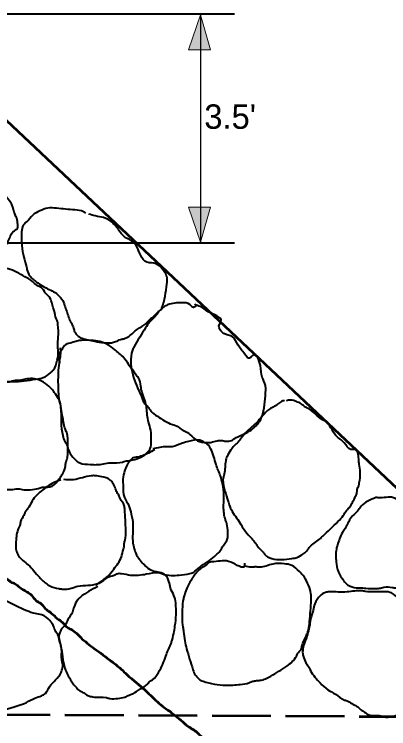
# Model space of a CAD drawing. Extents: x -8731 to 1841, y -62838 to -56618.
# Drawn here: x 831.6 to 1045.2, y -62435.7 to -62028.1 of the extents above; entities that cross this region are included whole.
import ezdxf
from ezdxf.enums import TextEntityAlignment as Align

# ---------------------------------------------------------------- set-up
doc = ezdxf.new("R2010")
doc.units = 0
doc.header["$LTSCALE"] = 5.6
doc.linetypes.add('LONG_DASHED', pattern=[7.5, 6, -1.5])
doc.layers.add('1', color=7, linetype='Continuous', lineweight=13)
doc.layers.add('3', color=7, linetype='Continuous', lineweight=40)

msp = doc.modelspace()

# ---------------------------------------------------------------- hatches: boundary and pattern name
at = {"layer": '1'}
for points in [[(937.86, -62028.46), (930.94, -62048.46), (943.46, -62048.46)], [(937.86, -62158.16), (930.94, -62138.16), (943.46, -62138.16)]]:
    msp.add_hatch(color=256, dxfattribs=at).paths.add_polyline_path(points)

# ---------------------------------------------------------------- linework, layer by layer
for points in [[(937.86, -62028.46), (930.94, -62048.46), (943.46, -62048.46)], [(937.86, -62158.16), (930.94, -62138.16), (943.46, -62138.16)]]:
    msp.add_lwpolyline(points, close=True, dxfattribs=at)
at = {"layer": '3'}
for p, q in [((957.14, -62028.1), (717.74, -62028.1)), ((957.14, -62158.76), (711.74, -62158.76))]:
    msp.add_line(p, q, dxfattribs=at)
at = {"layer": '3', "lineweight": 25}
msp.add_line((938.08, -62158.76), (938.08, -62028.1), dxfattribs=at)
at = {"layer": '3', "lineweight": 53}
msp.add_line((766.8, -62032), (1217.7, -62456.64), dxfattribs=at)
at = {"layer": '3', "linetype": 'LONG_DASHED', "lineweight": 53}
msp.add_line((692.4, -62426.8), (1188.9, -62429.5), dxfattribs=at)
at = {"layer": '3'}
for points in [[(790.06, -62123.96), (783, -62121.7), (777.46, -62121.24), (774.9, -62121.7), (771.14, -62123.8), (767.26, -62126.36), (765.74, -62126.96), (763.34, -62128.9), (760.2, -62130.4), (756.9, -62133.56), (754.2, -62134.6), (752.26, -62136.1), (749.26, -62139.7), (745.2, -62146.16), (744.46, -62148.1), (743.4, -62149.9), (742.5, -62153.5), (742.2, -62158.6), (742.2, -62161), (742.34, -62163.24), (742.8, -62165.04), (743.86, -62167), (745.66, -62168.8), (749.86, -62171.96), (753, -62173.16), (763.2, -62171.8), (770.4, -62172.7), (773.1, -62172.7), (776.54, -62173.3), (778.34, -62173.3), (781.8, -62174.2), (783.74, -62174.36), (790.8, -62173.76), (798.9, -62172.1), (804, -62171.64), (806.4, -62171.04), (807.9, -62170.6), (814.8, -62168.2), (818.54, -62166.4), (824.1, -62162.36), (828.3, -62157.24), (831.6, -62151.56), (833.4, -62150.2), (833.54, -62148.1), (832.94, -62144.5), (832.06, -62142.4), (830.26, -62136.7), (828.9, -62134.6), (824.54, -62130.56), (823.06, -62129.8), (820.5, -62128), (816.46, -62126.64), (812.86, -62126.8), (811.5, -62127.4), (807.14, -62127.24), (800.4, -62125.76), (797.7, -62124.84), (794.4, -62124.24), (792.46, -62124.24), (788.7, -62123.64), (782.26, -62121.24), (785.54, -62122.6)], [(872.4, -62141.5), (871.06, -62140.76), (866.1, -62139.7), (855.6, -62138.8), (850.66, -62138.64), (846.14, -62140.3), (842.1, -62142.7), (838.8, -62146.44), (837.3, -62147.64), (835.8, -62151.24), (835.66, -62153.2), (837, -62166.7), (838.5, -62172.24), (838.8, -62173.76), (840.46, -62177.36), (842.54, -62179.44), (844.94, -62181.4), (848.86, -62183.8), (855.6, -62187.4), (857.26, -62188.9), (859.66, -62192.36), (860.86, -62195.96), (861.46, -62197.6), (863.86, -62203.9), (864.9, -62205.84), (865.66, -62208.4), (866.4, -62209.9), (868.06, -62211.7), (869.54, -62212.6), (876.3, -62214.4), (881.26, -62215.3), (882.9, -62215.44), (886.94, -62215.44), (889.34, -62214.84), (892.2, -62213.64), (894, -62213.2), (896.86, -62211.84), (901.8, -62207.8), (906.6, -62204.64), (909.14, -62201.96), (910.8, -62200.76), (913.06, -62198.36), (915.46, -62196.24), (916.34, -62194.16), (917.26, -62190.7), (918.46, -62183.64), (918.74, -62178.4), (917.54, -62175.4), (915.9, -62173.3), (912.46, -62170.44), (907.2, -62169.56), (901.06, -62160.1), (897.3, -62156.64), (895.5, -62155.76), (892.06, -62152.44), (887.4, -62146.76), (882.46, -62144.04), (877.8, -62143.16), (874.06, -62142.1)], [(821.26, -62173.3), (818.4, -62172.4), (812.26, -62173.76), (805.94, -62173.44), (799.34, -62174.96), (795.6, -62175.24), (792.46, -62176.3), (790.66, -62177.2), (787.94, -62178.56), (781.8, -62180.64), (780.3, -62181.7), (778.34, -62183.96), (776.26, -62187.84), (774.9, -62189.8), (774.3, -62191.44), (773.1, -62193.4), (772.34, -62195.2), (771.74, -62197.76), (771.46, -62201.96), (771.46, -62204.36), (772.06, -62210.2), (772.94, -62212.9), (774.9, -62216.8), (776.4, -62218.6), (778.5, -62221.9), (781.34, -62225.2), (784.94, -62228.04), (787.34, -62229.56), (790.34, -62231.2), (798, -62232.4), (801, -62233.44), (807.46, -62234.96), (809.86, -62235.24), (818.54, -62237.04), (820.06, -62236.9), (823.66, -62237.2), (825.46, -62237.36), (830.7, -62237.64), (843.9, -62236.3), (848.1, -62235.4), (852.3, -62232.56), (853.8, -62231.04), (856.06, -62225.36), (856.66, -62220.24), (856.34, -62217.1), (856.66, -62212.3), (856.5, -62205.1), (856.2, -62203.3), (855.46, -62201.64), (854.54, -62197.6), (853.8, -62195.5), (852.9, -62192.5), (851.4, -62189.2), (849.9, -62187.84), (847.5, -62184.56), (844.5, -62182.76), (841.94, -62180.5), (837.6, -62177.8), (828, -62173.3), (824.86, -62172.84), (822.74, -62172.56), (820.5, -62172.4), (818.54, -62171.96)], [(935.4, -62194.44), (933.9, -62195.36), (931.66, -62193.7), (927.46, -62192.64), (924.14, -62192.8), (920.1, -62193.56), (918, -62194.44), (916.2, -62195.64), (914.26, -62197.44), (912.6, -62199.7), (908.86, -62203.6), (906.46, -62207.04), (900, -62217.56), (898.94, -62219.8), (898.06, -62226.7), (898.2, -62228.96), (901.94, -62241.24), (904.06, -62246.2), (906.14, -62250.4), (907.66, -62251.9), (909.46, -62254.44), (913.2, -62257.44), (921.74, -62262.1), (925.34, -62263.6), (927.3, -62265.24), (928.8, -62265.84), (931.8, -62267.8), (936.14, -62271.4), (938.54, -62272.16), (943.8, -62272.3), (947.26, -62271.4), (949.66, -62271.24), (952.5, -62271.7), (955.5, -62271.24), (957.46, -62270.04), (964.06, -62266.9), (969, -62263.3), (970.8, -62261.36), (972.14, -62259.24), (973.34, -62255.96), (975, -62242.44), (974.86, -62239.9), (973.06, -62235.1), (972, -62228.5), (968.1, -62222.36), (965.86, -62224.3), (963, -62221.9), (959.26, -62216.8), (955.94, -62212), (951.14, -62210.2), (948.46, -62205.4), (949.5, -62203.16), (942.14, -62197.76), (937.66, -62194.76), (936.14, -62194.3), (934.66, -62193.56)], [(857.7, -62218.44), (857.86, -62219.8), (857.1, -62227.16), (856.5, -62237.96), (857.26, -62248.6), (858, -62252.64), (858.3, -62260.9), (859.2, -62268.4), (860.4, -62271.84), (861.3, -62273.2), (862.34, -62276.2), (865.06, -62280.84), (867.3, -62282.96), (868.94, -62284), (874.8, -62284.9), (878.54, -62285.04), (886.5, -62284), (893.4, -62283.56), (894.9, -62283.1), (896.4, -62282.8), (904.2, -62280.56), (907.66, -62277.84), (909.14, -62275.9), (909.6, -62271.4), (909.46, -62265.4), (908.1, -62260.76), (907.06, -62252.64), (906.14, -62248.3), (904.5, -62243.96), (903.74, -62240.2), (902.4, -62235.56), (900.74, -62233.44), (899.86, -62231.8), (898.5, -62230.3), (896.7, -62227.76), (894, -62224), (888.74, -62219.36), (884.7, -62216.5), (880.34, -62214.84), (870.9, -62214.1), (868.66, -62214.24), (865.94, -62215), (862.5, -62215.9), (860.7, -62216.64), (859.06, -62218.76), (856.66, -62224.3), (857.7, -62226.7)], [(800.1, -62243.2), (796.06, -62244.56), (792.9, -62246.2), (789.46, -62247.56), (785.4, -62248.76), (783.6, -62249.04), (779.7, -62250.84), (777.9, -62252.64), (774, -62254.9), (770.26, -62256.24), (768.6, -62258.2), (766.94, -62259.24), (765.46, -62260.6), (763.5, -62263), (760.34, -62268.1), (759.74, -62269.9), (759.14, -62273.8), (760.34, -62278), (761.7, -62280.56), (765.3, -62285.04), (767.1, -62286.7), (768.3, -62288.36), (772.06, -62290.9), (775.34, -62292.4), (779.1, -62295.24), (784.06, -62301.7), (788.1, -62303.04), (791.26, -62303.04), (800.4, -62302.76), (806.4, -62301.24), (816.74, -62300.8), (820.8, -62300.04), (826.94, -62299.3), (830.7, -62299.16), (834.46, -62298.84), (836.1, -62299.16), (845.26, -62298.56), (847.5, -62297.96), (853.2, -62297.36), (855.46, -62295.4), (857.54, -62292.7), (858.74, -62290.76), (860.7, -62286.1), (861, -62283.84), (861.6, -62282.2), (862.06, -62279.5), (862.06, -62273.8), (861.46, -62266.6), (860.54, -62264.5), (859.66, -62260.76), (859.06, -62257.44), (858.6, -62255.5), (858, -62250.4), (856.8, -62247.4), (854.4, -62243.8), (852.9, -62242), (849.3, -62238.7), (844.8, -62236.44), (843.14, -62236), (838.66, -62236.16), (837, -62236.44), (834.14, -62237.04), (832.06, -62237.04), (828.6, -62237.96), (822.46, -62238.4), (820.2, -62239.3), (813.14, -62240.8), (810.3, -62241.84), (805.5, -62242.16), (799.5, -62242.9), (797.26, -62243.36)], [(985.66, -62248.44), (984, -62249.04), (979.34, -62252.2), (977.7, -62252.96), (975.6, -62254.6), (969.9, -62260.9), (962.54, -62267.96), (958.66, -62272.76), (957, -62274.24), (955.2, -62276.64), (952.94, -62280.4), (952.2, -62282.96), (951.3, -62290.44), (950.86, -62291.96), (951.3, -62298.7), (953.1, -62304.4), (953.7, -62306.5), (954.14, -62308), (958.34, -62315.36), (960.9, -62319.1), (961.94, -62321.04), (965.1, -62325.1), (969.14, -62329.76), (970.34, -62331.56), (973.5, -62335), (974.7, -62336.5), (976.5, -62337.84), (978.46, -62338.6), (989.86, -62338.6), (991.66, -62338.3), (995.7, -62336.5), (997.8, -62335), (999.9, -62332.3), (1005.74, -62327.5), (1007.54, -62325.84), (1016.26, -62317.44), (1019.26, -62314), (1021.2, -62311.16), (1023, -62309.04), (1024.5, -62306.64), (1026.3, -62303.04), (1027.06, -62300.96), (1027.2, -62299.3), (1028.1, -62296.9), (1028.4, -62295.4), (1028.7, -62293.9), (1028.4, -62284.76), (1028.1, -62282.2), (1026.3, -62276.36), (1023.6, -62276.36), (1019.86, -62272.6), (1015.06, -62268.4), (1009.06, -62260.3), (1007.4, -62259.4), (999.74, -62253.24), (997.8, -62252.2), (995.26, -62250.4), (992.54, -62249.04), (989.4, -62248.16), (986.7, -62248.6)], [(911.7, -62276.5), (908.1, -62278.44), (901.06, -62280.84), (899.4, -62281.16), (897.9, -62282.5), (896.4, -62284.44), (894.9, -62287.6), (893.7, -62291.96), (893.7, -62298.1), (893.86, -62301.56), (894.46, -62303.8), (896.86, -62308.44), (898.34, -62313.24), (899.26, -62319.24), (899.26, -62329.76), (899.54, -62331.24), (900.6, -62334.84), (901.66, -62337.24), (902.86, -62338.9), (907.8, -62344), (911.4, -62345.8), (913.5, -62346.24), (915.74, -62347.16), (921.14, -62348.2), (925.66, -62348.04), (931.66, -62347.16), (933.14, -62346.7), (934.66, -62345.8), (938.26, -62342.8), (942.9, -62339.8), (946.8, -62336.5), (948.9, -62334.4), (950.26, -62332.16), (951.74, -62330.04), (953.1, -62327.64), (953.4, -62323.3), (952.8, -62318.8), (952.34, -62317.44), (951, -62310.1), (951.14, -62302.76), (950.4, -62295.84), (949.2, -62291.5), (946.66, -62284.9), (943.8, -62276.2), (941.7, -62273.36), (939.3, -62271.84), (937.34, -62271.1), (930.9, -62271.84), (927.46, -62272.76), (921.6, -62274.84), (918.46, -62274.84), (910.66, -62276.04)], [(858.14, -62293.76), (853.2, -62295.84), (846.14, -62300.8), (844.34, -62302.44), (841.8, -62305.76), (839.86, -62309.2), (837.9, -62312.04), (837, -62314), (835.2, -62317.44), (834.74, -62319.7), (834, -62321.36), (832.5, -62329), (832.5, -62333.04), (832.8, -62334.56), (833.54, -62336.36), (834.9, -62338.16), (838.06, -62341), (839.54, -62342.2), (845.86, -62349.24), (850.34, -62353.3), (851.86, -62354.2), (856.94, -62355.7), (858.9, -62356), (864, -62355.56), (867.9, -62354.36), (879, -62352.84), (882.46, -62350.6), (884.7, -62348.8), (888.3, -62344.6), (892.66, -62337.7), (893.86, -62333.2), (894.3, -62331.84), (894.3, -62330.04), (894.74, -62328.1), (895.2, -62322.56), (894.6, -62310.56), (894.3, -62308.3), (891.9, -62304.4), (891.14, -62302.44), (889.94, -62300.36), (889.34, -62298.84), (886.06, -62293.6), (881.54, -62291.96), (877.8, -62291.36), (875.54, -62291.36), (865.34, -62293.6), (861.14, -62293.6), (859.66, -62293.6)], [(1037.86, -62303.8), (1029.46, -62308.76), (1027.94, -62310.84), (1022.86, -62316.56), (1021.66, -62319.1), (1018.8, -62323.76), (1015.94, -62330.96), (1015.34, -62333.04), (1015.06, -62337.4), (1015.34, -62341.76), (1017.3, -62347.9), (1019.26, -62350.9), (1020.74, -62352.7), (1022.1, -62353.76), (1026.6, -62355.24), (1030.2, -62355.4), (1032.14, -62355.56), (1037.4, -62355.7), (1039.8, -62355.56), (1042.5, -62354.96), (1047.3, -62355.1), (1049.26, -62355.4), (1050.74, -62355.24), (1061.26, -62351.64), (1062.9, -62350.76), (1066.8, -62348.36), (1068.74, -62346.4), (1069.94, -62344), (1071.3, -62342.36), (1072.94, -62337.56), (1073.26, -62336.04), (1073.7, -62328.7), (1073.4, -62326.6), (1072.2, -62322.84), (1071.46, -62320.9), (1070.4, -62318.64), (1062.3, -62313.7), (1056.6, -62309.96), (1056.74, -62307.1), (1054.34, -62306.04), (1051.06, -62305.3), (1046.86, -62303.64), (1044.9, -62303.64), (1040.26, -62303.96), (1037.7, -62303.8)], [(963, -62341.3), (962.86, -62342.96), (955.2, -62340.7), (945.46, -62340.4), (942.74, -62340.84), (941.26, -62342.2), (939, -62343.56), (936.74, -62345.36), (934.8, -62347.44), (933.14, -62349.84), (929.86, -62356), (928.5, -62359.9), (927.9, -62362.16), (927.46, -62366.2), (927.74, -62377.76), (928.2, -62380.3), (928.8, -62385.56), (929.86, -62390.04), (933.46, -62401.9), (934.94, -62405.2), (936.3, -62406.7), (937.8, -62408.04), (939.3, -62408.64), (952.2, -62410.9), (960.46, -62410.44), (965.7, -62409.4), (967.66, -62408.64), (969.74, -62408.2), (971.7, -62408.04), (978, -62405.64), (987, -62399.96), (992.54, -62394.24), (993.3, -62392.6), (994.94, -62390.8), (995.7, -62388.84), (996.46, -62386.3), (998.54, -62381.8), (999.46, -62379.1), (1000.06, -62374.44), (1000.94, -62362.44), (1000.94, -62360.64), (1000.34, -62356.44), (998.26, -62351.36), (995.7, -62347.44), (994.2, -62345.96), (989.86, -62342.5), (985.66, -62341.6), (979.06, -62341.76), (971.4, -62343.56), (968.86, -62343.4), (966.9, -62343.56), (963, -62342.96)], [(879.14, -62354.64), (869.26, -62360.64), (867.74, -62362.16), (865.66, -62366.2), (864.74, -62369.2), (862.2, -62373.4), (860.54, -62376.7), (859.06, -62378.2), (857.54, -62380.76), (856.94, -62383), (857.4, -62386.3), (858, -62388.1), (859.06, -62394.7), (860.4, -62401.16), (862.34, -62405.5), (865.2, -62410), (867, -62412.24), (868.94, -62414.04), (870.74, -62414.96), (872.7, -62416.3), (874.5, -62417.04), (877.06, -62417.64), (884.1, -62417.96), (886.06, -62418.4), (890.7, -62418.4), (894.6, -62417.64), (896.54, -62416.76), (899.1, -62415.7), (903.6, -62413), (907.5, -62410.3), (909, -62408.64), (910.5, -62407.76), (913.8, -62403.56), (916.34, -62398.9), (918, -62394.24), (920.86, -62387.5), (921.46, -62385.7), (923.26, -62377), (923.86, -62370.7), (923.86, -62368.16), (922.66, -62359.6), (920.7, -62355.56), (919.8, -62351.64), (918.9, -62349.56), (917.1, -62347.6), (915.3, -62346.84), (913.66, -62346.7), (906.9, -62347.6), (897.9, -62348.2), (892.8, -62347.3), (890.1, -62347.44), (888.46, -62348.2), (884.54, -62349.56), (881.7, -62351.64), (877.94, -62353.76)], [(779.54, -62359.9), (778.06, -62360.5), (774.6, -62361.24), (772.94, -62361.1), (766.8, -62364.4), (765.46, -62366.04), (761.86, -62369.2), (758.86, -62372.5), (757.06, -62377.44), (755.86, -62379.84), (755.4, -62381.5), (754.2, -62383.6), (753.6, -62385.7), (753.46, -62387.2), (752.54, -62389.16), (751.8, -62392.9), (751.94, -62395), (753.46, -62401.6), (753.9, -62408.2), (754.34, -62409.84), (755.54, -62413.76), (759.3, -62422.16), (760.8, -62424.56), (762.6, -62426.36), (765.46, -62425.3), (767.26, -62425.3), (771.6, -62424.24), (781.94, -62425.76), (780.6, -62425.76), (783.46, -62424.24), (796.2, -62425.3), (807, -62424.7), (811.2, -62425.3), (817.94, -62424.7), (821.26, -62426.2), (823.94, -62425.6), (838.5, -62420.64), (843.3, -62418.24), (847.06, -62416.9), (849.3, -62415.56), (851.7, -62411.8), (858.3, -62403.56), (859.06, -62401), (859.2, -62399.2), (858.6, -62396.04), (858.6, -62391.84), (857.54, -62385.56), (856.34, -62381.96), (855, -62379.84), (853.8, -62376.7), (851.86, -62374), (847.34, -62370.7), (843.46, -62369.96), (838.8, -62368.44), (826.34, -62362.44), (820.5, -62359.6), (819, -62359.16), (816.9, -62359.3), (814.5, -62360.36), (813, -62360.64), (809.54, -62360.8), (803.54, -62360.5), (799.34, -62359.44), (795.6, -62359), (790.2, -62357.2), (788.26, -62356.6), (785.26, -62356.16), (783.6, -62356.16), (781.94, -62356.6), (780.3, -62357.64)], [(1092.3, -62419.76), (1092, -62419.3), (1093.2, -62417.2), (1094.1, -62415.24), (1095.6, -62409.56), (1095.46, -62404.3), (1095.14, -62402.04), (1093.34, -62396.04), (1090.06, -62389.3), (1086.46, -62382.7), (1085.7, -62380.9), (1081.34, -62375.96), (1078.06, -62372.8), (1075.06, -62371.16), (1069.8, -62369.2), (1067.7, -62368.16), (1065, -62366.96), (1057.5, -62363.36), (1053, -62361.56), (1050.9, -62360.96), (1046.86, -62358.24), (1042.8, -62357.5), (1031.7, -62357.36), (1029.74, -62357.04), (1021.5, -62357.64), (1011.3, -62357.64), (1009.06, -62357.96), (1006.06, -62359.9), (1003.06, -62364.4), (1002, -62368.16), (1001.4, -62370.56), (1000.34, -62374.44), (1000.06, -62377), (999.14, -62380.76), (997.8, -62385.1), (996.9, -62387.2), (996.14, -62391.1), (996.14, -62393.04), (996.74, -62395.3), (998.4, -62398.9), (999.6, -62400.56), (1000.66, -62402.64), (1006.06, -62409.56), (1010.4, -62413.44), (1014.9, -62416), (1020, -62419.3), (1021.94, -62419.9), (1024.94, -62421.84), (1026.9, -62422.76), (1029.3, -62424.84), (1031.4, -62426.2), (1034.1, -62427.84), (1035.74, -62428.16), (1037.4, -62428.16), (1039.8, -62428.16), (1043.4, -62429.04), (1049.1, -62428.16), (1054.2, -62427.7), (1058.26, -62428.9), (1063.06, -62430.56), (1066.5, -62429.96), (1071.3, -62429.36), (1074.6, -62429.96), (1077.9, -62429.36), (1078.8, -62430.7), (1083.14, -62428.9), (1085.7, -62427.4), (1087.5, -62425.9), (1090.5, -62421.56), (1092.14, -62420.04), (1092.3, -62419.9)]]:
    msp.add_spline(points, degree=3, dxfattribs=at)
at = {"layer": '3', "lineweight": 53}
msp.add_spline([(773.1, -62317), (777.3, -62318.64), (780.46, -62320.3), (788.1, -62323.16), (792.9, -62325.7), (796.94, -62328.24), (800.1, -62330.64), (802.34, -62331.56), (821.4, -62346.1), (823.2, -62347.9), (826.2, -62349.7), (828.14, -62350.76), (829.66, -62351.96), (832.06, -62353), (834.3, -62354.8), (838.8, -62357.5), (841.34, -62359.44), (843.9, -62362.44), (846.46, -62364.1), (849.9, -62367.7), (852.46, -62369.5), (856.06, -62372.8), (858.9, -62374.9), (861.74, -62377.76), (863.86, -62378.96), (867, -62381.2), (869.26, -62383.44), (877.2, -62389.9), (887.1, -62397.24), (893.26, -62402.36), (896.7, -62405.64), (898.66, -62407.3), (908.4, -62415.7), (916.06, -62422.76), (920.26, -62425.76), (928.5, -62432.5), (929.86, -62433.7), (935.26, -62437.3), (938.7, -62440.3), (940.8, -62441.64), (942.3, -62443.16), (950.86, -62448.7), (953.86, -62450.96), (959.7, -62455)], degree=3, dxfattribs=at)

# ---------------------------------------------------------------- texts
at = {"layer": '3'}
msp.add_text(" 3.5'", height=13.95, dxfattribs=at).set_placement((952.14, -62093.44), align=Align.CENTER)

doc.saveas('drawing.dxf')
